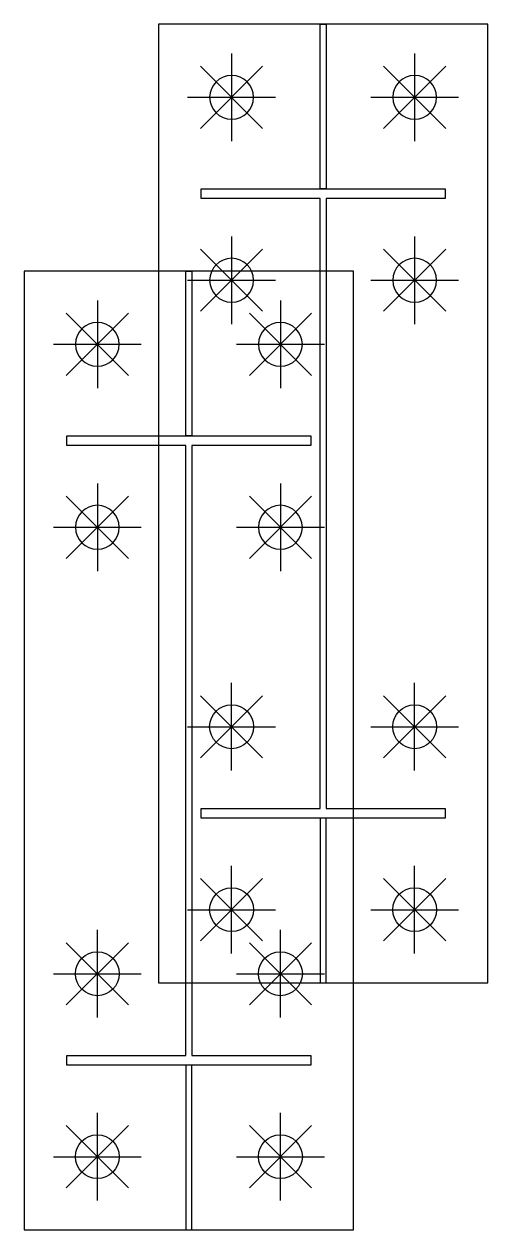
# Model space of a CAD drawing. Header units: feet. Extents: x -99009 to 3252343, y -11094690 to 9035152.
# Drawn here: x 3161776 to 3162156, y -2906558 to -2905569 of the extents above; entities that cross this region are included whole.
import ezdxf

# ---------------------------------------------------------------- set-up
doc = ezdxf.new("R2010")
doc.units = ezdxf.units.FT
doc.layers.add('PEB COL', color=5, linetype='Continuous')

# ---------------------------------------------------------------- blocks, each defined once
blk = doc.blocks.new('m30ab')
at = {"color": 7}
for p, q in [((-74.52, 111.48), (-74.52, 39.48)), ((75.48, 111.48), (75.48, 39.48)), ((-99.97, 100.94), (-49.06, 50.03)), ((-49.06, 100.94), (-99.97, 50.03)), ((50.03, 100.94), (100.94, 50.03)), ((100.94, 100.94), (50.03, 50.03)), ((-110.52, 75.48), (-38.52, 75.48)), ((39.48, 75.48), (111.48, 75.48)), ((-74.52, -38.52), (-74.52, -110.52)), ((75.48, -38.52), (75.48, -110.52)), ((-99.97, -49.06), (-49.06, -99.97)), ((-49.06, -49.06), (-99.97, -99.97)), ((50.03, -49.06), (100.94, -99.97)), ((100.94, -49.06), (50.03, -99.97)), ((-110.52, -74.52), (-38.52, -74.52)), ((39.48, -74.52), (111.48, -74.52))]:
    blk.add_line(p, q, dxfattribs=at)
for centre in [(-74.52, 75.48), (75.48, 75.48), (-74.52, -74.52), (75.48, -74.52)]:
    blk.add_circle(centre, 18, dxfattribs=at)
blk = doc.blocks.new('FD830J')
at = {"color": 1}
blk.add_lwpolyline([(928669.28, 407578.91), (927883.28, 407578.91), (927883.28, 407308.91), (928669.28, 407308.91)], close=True, dxfattribs=at)
at = {"color": 3}
blk.add_lwpolyline([(928534.28, 407543.91), (928534.28, 407343.91), (928526.28, 407343.91), (928526.28, 407441.41), (928026.28, 407441.41), (928026.28, 407343.91), (928018.28, 407343.91), (928018.28, 407543.91), (928026.28, 407543.91), (928026.28, 407446.41), (928526.28, 407446.41), (928526.28, 407543.91)], close=True, dxfattribs=at)
at = {"color": 4}
for points in [[(928018.28, 407446.41), (928018.28, 407441.41), (927883.28, 407441.41), (927883.28, 407446.41)], [(928534.28, 407446.41), (928534.28, 407441.41), (928669.28, 407441.41), (928669.28, 407446.41)]]:
    blk.add_lwpolyline(points, close=True, dxfattribs=at)
at = {"color": 1, "xscale": -1, "rotation": 179.9999999999999}
blk.add_blockref('m30ab', (928017.8, 407444.39), dxfattribs=at)
at = {"color": 1, "rotation": 180}
blk.add_blockref('m30ab', (928534.77, 407444.39), dxfattribs=at)
blk = doc.blocks.new('PEB COL')
at = {"rotation": 270}
blk.add_blockref('FD830J', (-232443.91, 928276.28), dxfattribs=at)

msp = doc.modelspace()

# ---------------------------------------------------------------- block references
at = {"layer": 'PEB COL'}
for p in [(2987020.91166, -2905962.19711), (2986910.91166, -2906164.69711)]:
    msp.add_blockref('PEB COL', p, dxfattribs=at)

doc.saveas('drawing.dxf')
